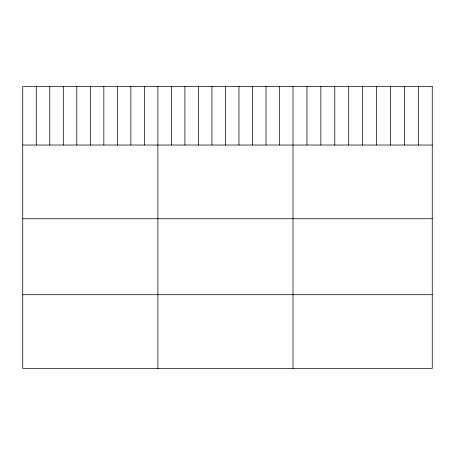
<?xml version="1.0" encoding="UTF-8"?>
<svg xmlns="http://www.w3.org/2000/svg" width="455" height="455" viewBox="0 0 455 455"><rect width="100%" height="100%" fill="white"/><g stroke="black" fill="none" stroke-linecap="round" stroke-linejoin="round"><path stroke-width="0.68" d="M22.75 145.02L432.25 145.02M22.75 218.753L432.25 218.753M22.75 294.721L432.25 294.721M418.327 86.547L418.327 145.02M404.404 86.547L404.404 145.02M390.481 86.547L390.481 145.02M376.558 86.547L376.558 145.02M362.635 86.547L362.635 145.02M348.712 86.547L348.712 145.02M334.789 86.547L334.789 145.02M320.866 86.547L320.866 145.02M306.943 86.547L306.943 145.02M293.02 86.547L293.02 368.453M279.506 86.547L279.506 145.02M265.993 86.547L265.993 145.02M252.48 86.547L252.48 145.02M238.966 86.547L238.966 145.02M225.452 86.547L225.452 145.02M211.939 86.547L211.939 145.02M198.425 86.547L198.425 145.02M184.912 86.547L184.912 145.02M171.399 86.547L171.399 145.02M157.885 86.547L157.885 368.453M144.371 86.547L144.371 145.02M130.858 86.547L130.858 145.02M117.344 86.547L117.344 145.02M103.831 86.547L103.831 145.02M90.318 86.547L90.318 145.02M76.804 86.547L76.804 145.02M63.291 86.547L63.291 145.02M49.777 86.547L49.777 145.02M36.264 86.547L36.264 145.02M432.25 86.547L22.75 86.547L22.75 368.453L432.25 368.453L432.25 86.547"/></g></svg>
